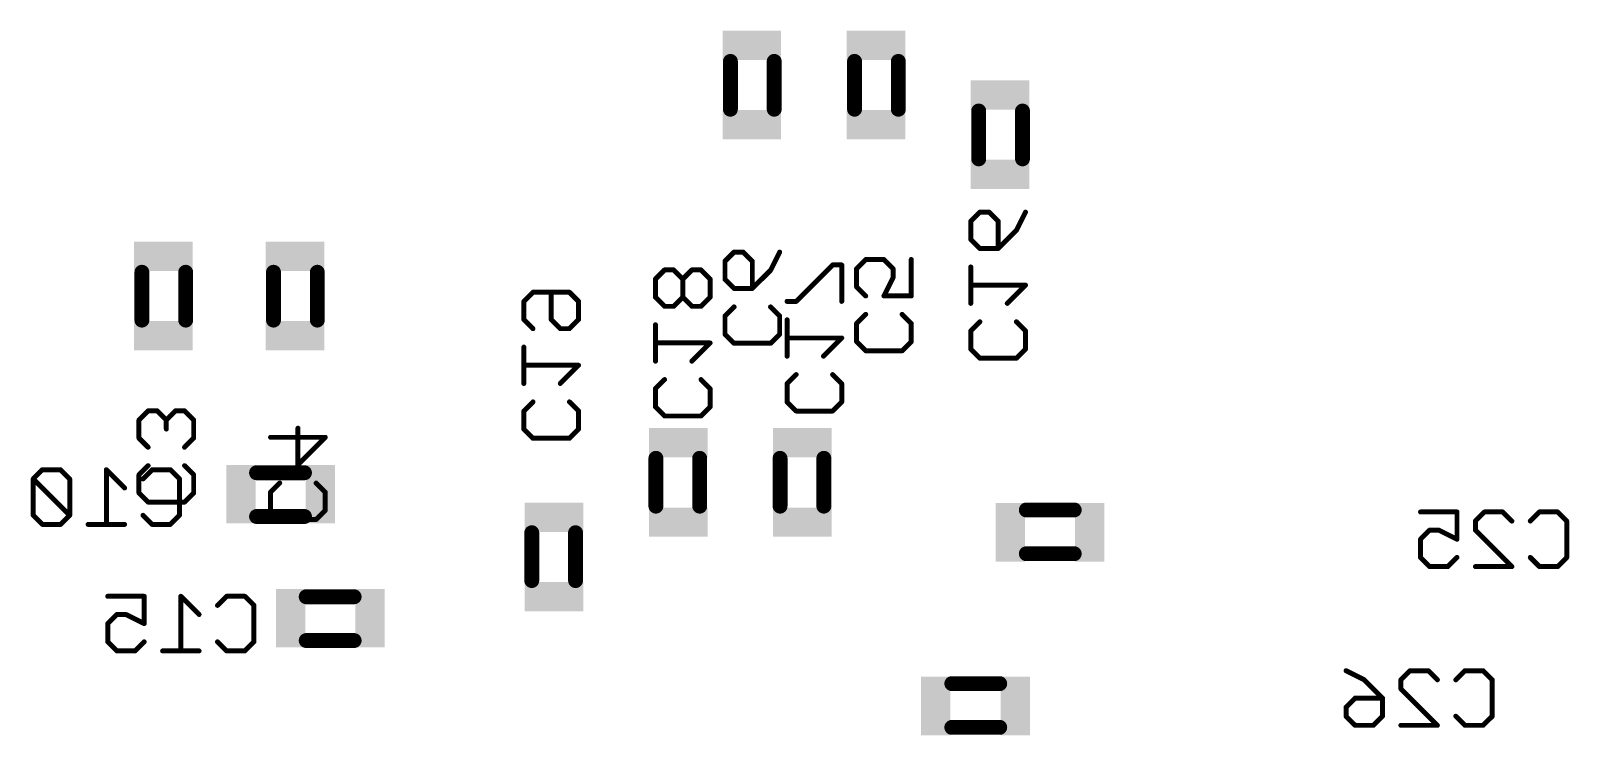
# Model space of a CAD drawing. Extents: x 0.1 to 65, y 0.1 to 59.9.
# Drawn here: x 27.29 to 43.03, y 29.67 to 36.88 of the extents above; entities that cross this region are included whole.
import ezdxf

# ---------------------------------------------------------------- set-up
doc = ezdxf.new("R2010")
doc.units = 0
doc.layers.add('26', color=251, linetype='CONTINUOUS')
doc.layers.add('52', color=251, linetype='CONTINUOUS')

# ---------------------------------------------------------------- blocks, each defined once
blk = doc.blocks.new('RECT')
blk.add_solid([(-0.5, -0.5), (0.5, -0.5), (-0.5, 0.5), (0.5, 0.5)])

msp = doc.modelspace()

# ---------------------------------------------------------------- linework, layer by layer
at = {"layer": '26', "const_width": 0.0508}
for points in [[(36.9062, 34.9303), (36.9994, 35.0235)], [(36.9062, 34.7438), (36.9062, 34.9303)], [(36.9994, 35.0235), (37.0926, 35.0235)], [(37.0926, 35.0235), (37.1858, 34.9303)], [(37.1858, 34.9303), (37.1858, 34.6506)], [(37.4655, 35.0235), (37.3723, 34.837)], [(37.3723, 34.837), (37.1858, 34.6506)], [(34.3916, 34.5213), (34.4848, 34.6146)], [(34.4848, 34.6146), (34.578, 34.6146)], [(34.578, 34.6146), (34.6712, 34.5213)], [(34.9509, 34.6146), (34.8577, 34.4281)], [(36.9994, 34.6506), (36.9062, 34.7438)], [(37.1858, 34.6506), (36.9994, 34.6506)], [(34.3916, 34.3349), (34.3916, 34.5213)], [(34.6712, 34.5213), (34.6712, 34.2417)], [(35.4927, 34.4825), (35.1198, 34.1097)], [(35.5859, 34.4825), (35.4927, 34.4825)], [(35.5859, 34.1097), (35.5859, 34.4825)], [(35.831, 34.5384), (35.7378, 34.4451)], [(35.7378, 34.4451), (35.7378, 34.2587)], [(36.0174, 34.5384), (35.831, 34.5384)], [(36.1106, 34.4451), (36.0174, 34.5384)], [(36.1106, 34.3519), (36.1106, 34.4451)], [(36.2971, 34.5384), (36.2971, 34.1655)], [(36.9062, 34.0893), (36.9062, 34.4622)], [(33.7736, 34.4317), (33.6804, 34.3385)], [(33.6804, 34.3385), (33.6804, 34.1521)], [(33.8668, 34.4317), (33.7736, 34.4317)], [(33.96, 34.3385), (33.8668, 34.4317)], [(34.0532, 34.4317), (33.96, 34.3385)], [(33.96, 34.1521), (33.96, 34.3385)], [(34.1465, 34.4317), (34.0532, 34.4317)], [(34.2397, 34.3385), (34.1465, 34.4317)], [(34.2397, 34.1521), (34.2397, 34.3385)], [(34.4848, 34.2417), (34.3916, 34.3349)], [(34.8577, 34.4281), (34.6712, 34.2417)], [(36.0174, 34.1655), (36.1106, 34.3519)], [(32.3342, 34.1099), (32.4274, 34.2031)], [(32.4274, 34.2031), (32.8003, 34.2031)], [(32.6138, 33.9235), (32.6138, 34.2031)], [(32.8003, 34.2031), (32.8935, 34.1099)], [(33.6804, 34.1521), (33.7736, 34.0589)], [(33.8668, 34.0589), (33.96, 34.1521)], [(33.96, 34.1521), (34.0532, 34.0589)], [(34.1465, 34.0589), (34.2397, 34.1521)], [(34.6712, 34.2417), (34.4848, 34.2417)], [(35.7378, 34.2587), (35.831, 34.1655)], [(36.2971, 34.1655), (36.0174, 34.1655)], [(37.4655, 34.2757), (36.9062, 34.2757)], [(37.2791, 34.0893), (37.4655, 34.2757)], [(32.3342, 33.9235), (32.3342, 34.1099)], [(32.8935, 34.1099), (32.8935, 33.9235)], [(33.7736, 34.0589), (33.8668, 34.0589)], [(34.0532, 34.0589), (34.1465, 34.0589)], [(34.3916, 33.96), (34.4848, 34.0532)], [(34.8577, 34.0532), (34.9509, 33.96)], [(35.1198, 34.1097), (35.0266, 34.1097)], [(35.7378, 33.8838), (35.831, 33.977)], [(36.2039, 33.977), (36.2971, 33.8838)], [(32.4274, 33.8303), (32.3342, 33.9235)], [(32.7071, 33.8303), (32.6138, 33.9235)], [(32.8003, 33.8303), (32.7071, 33.8303)], [(32.8935, 33.9235), (32.8003, 33.8303)], [(33.6804, 33.4976), (33.6804, 33.8704)], [(34.3916, 33.7736), (34.3916, 33.96)], [(34.9509, 33.96), (34.9509, 33.7736)], [(35.0266, 33.5484), (35.0266, 33.9212)], [(35.7378, 33.6974), (35.7378, 33.8838)], [(36.2971, 33.8838), (36.2971, 33.6974)], [(36.9062, 33.8076), (36.9994, 33.9008)], [(37.3723, 33.9008), (37.4655, 33.8076)], [(34.2397, 33.684), (33.6804, 33.684)], [(34.0532, 33.4976), (34.2397, 33.684)], [(34.4848, 33.6804), (34.3916, 33.7736)], [(34.8577, 33.6804), (34.4848, 33.6804)], [(34.9509, 33.7736), (34.8577, 33.6804)], [(35.5859, 33.7348), (35.0266, 33.7348)], [(35.3995, 33.5484), (35.5859, 33.7348)], [(35.831, 33.6042), (35.7378, 33.6974)], [(36.2971, 33.6974), (36.2039, 33.6042)], [(36.9062, 33.6212), (36.9062, 33.8076)], [(37.4655, 33.8076), (37.4655, 33.6212)], [(32.3342, 33.269), (32.3342, 33.6418)], [(36.2039, 33.6042), (35.831, 33.6042)], [(36.9994, 33.528), (36.9062, 33.6212)], [(37.3723, 33.528), (36.9994, 33.528)], [(37.4655, 33.6212), (37.3723, 33.528)], [(32.8935, 33.4554), (32.3342, 33.4554)], [(32.7071, 33.269), (32.8935, 33.4554)], [(35.0266, 33.2667), (35.1198, 33.3599)], [(35.4927, 33.3599), (35.5859, 33.2667)], [(33.6804, 33.2159), (33.7736, 33.3091)], [(33.6804, 33.0295), (33.6804, 33.2159)], [(34.1465, 33.3091), (34.2397, 33.2159)], [(34.2397, 33.2159), (34.2397, 33.0295)], [(35.0266, 33.0803), (35.0266, 33.2667)], [(35.5859, 33.2667), (35.5859, 33.0803)], [(32.3342, 32.9873), (32.4274, 33.0805)], [(32.8003, 33.0805), (32.8935, 32.9873)], [(33.7736, 32.9363), (33.6804, 33.0295)], [(34.2397, 33.0295), (34.1465, 32.9363)], [(35.1198, 32.9871), (35.0266, 33.0803)], [(35.5859, 33.0803), (35.4927, 32.9871)], [(28.4904, 32.989), (28.3972, 32.8957)], [(28.3972, 32.8957), (28.3972, 32.7093)], [(28.5836, 32.989), (28.4904, 32.989)], [(28.6768, 32.8957), (28.5836, 32.989)], [(28.7701, 32.989), (28.6768, 32.8957)], [(28.6768, 32.8957), (28.6768, 32.8025)], [(28.8633, 32.989), (28.7701, 32.989)], [(28.9565, 32.8957), (28.8633, 32.989)], [(28.9565, 32.7093), (28.9565, 32.8957)], [(32.3342, 32.8009), (32.3342, 32.9873)], [(32.8935, 32.9873), (32.8935, 32.8009)], [(34.1465, 32.9363), (33.7736, 32.9363)], [(35.4927, 32.9871), (35.1198, 32.9871)], [(28.3972, 32.7093), (28.4904, 32.6161)], [(28.8633, 32.6161), (28.9565, 32.7093)], [(29.7434, 32.7179), (30.3027, 32.7179)], [(30.023, 32.4383), (30.023, 32.8112)], [(30.3027, 32.7179), (30.023, 32.4383)], [(32.4274, 32.7077), (32.3342, 32.8009)], [(32.8935, 32.8009), (32.8003, 32.7077)], [(32.8003, 32.7077), (32.4274, 32.7077)], [(28.3972, 32.3344), (28.4904, 32.4276)], [(28.8633, 32.4276), (28.9565, 32.3344)], [(27.4089, 32.3855), (27.3157, 32.2923)], [(27.3157, 32.2923), (27.3157, 31.9194)], [(27.6885, 31.9194), (27.3157, 32.2923)], [(27.5953, 32.3855), (27.4089, 32.3855)], [(27.6885, 32.2923), (27.5953, 32.3855)], [(27.6885, 31.9194), (27.6885, 32.2923)], [(28.2498, 32.199), (28.0634, 32.3855)], [(28.0634, 32.3855), (28.0634, 31.8262)], [(28.3972, 32.148), (28.3972, 32.3344)], [(28.4383, 32.2923), (28.5315, 32.3855)], [(28.5315, 32.3855), (28.7179, 32.3855)], [(28.7179, 32.3855), (28.8111, 32.2923)], [(28.8111, 32.2923), (28.8111, 31.9194)], [(28.9565, 32.3344), (28.9565, 32.148)], [(29.7434, 32.1566), (29.8366, 32.2499)], [(30.2095, 32.2499), (30.3027, 32.1566)], [(28.4904, 32.0548), (28.3972, 32.148)], [(28.9565, 32.148), (28.8633, 32.0548)], [(29.7434, 31.9702), (29.7434, 32.1566)], [(30.3027, 32.1566), (30.3027, 31.9702)], [(28.8633, 32.0548), (28.4904, 32.0548)], [(29.8366, 31.877), (29.7434, 31.9702)], [(30.3027, 31.9702), (30.2095, 31.877)], [(41.5067, 31.9537), (41.8796, 31.9537)], [(41.8796, 31.9537), (41.8796, 31.674)], [(42.068, 31.8605), (42.1613, 31.9537)], [(42.1613, 31.9537), (42.3477, 31.9537)], [(42.3477, 31.9537), (42.4409, 31.8605)], [(42.6294, 31.8605), (42.7226, 31.9537)], [(42.7226, 31.9537), (42.909, 31.9537)], [(42.909, 31.9537), (43.0022, 31.8605)], [(27.3157, 31.9194), (27.4089, 31.8262)], [(27.4089, 31.8262), (27.5953, 31.8262)], [(27.5953, 31.8262), (27.6885, 31.9194)], [(28.2498, 31.8262), (27.877, 31.8262)], [(28.5315, 31.8262), (28.4383, 31.9194)], [(28.7179, 31.8262), (28.5315, 31.8262)], [(28.8111, 31.9194), (28.7179, 31.8262)], [(30.2095, 31.877), (29.8366, 31.877)], [(41.5999, 31.7673), (41.5067, 31.674)], [(41.6932, 31.7673), (41.5999, 31.7673)], [(41.8796, 31.674), (41.6932, 31.7673)], [(42.068, 31.7673), (42.068, 31.8605)], [(42.4409, 31.3944), (42.068, 31.7673)], [(43.0022, 31.8605), (43.0022, 31.4876)], [(41.5067, 31.674), (41.5067, 31.4876)], [(41.5067, 31.4876), (41.5999, 31.3944)], [(41.7864, 31.3944), (41.8796, 31.4876)], [(42.7226, 31.3944), (42.6294, 31.4876)], [(43.0022, 31.4876), (42.909, 31.3944)], [(41.5999, 31.3944), (41.7864, 31.3944)], [(42.068, 31.3944), (42.4409, 31.3944)], [(42.909, 31.3944), (42.7226, 31.3944)], [(28.0777, 31.0901), (28.4505, 31.0901)], [(28.4505, 31.0901), (28.4505, 30.8104)], [(29.0118, 30.9037), (28.8254, 31.0901)], [(28.8254, 31.0901), (28.8254, 30.5308)], [(29.2003, 30.9969), (29.2935, 31.0901)], [(29.2935, 31.0901), (29.4799, 31.0901)], [(29.4799, 31.0901), (29.5731, 30.9969)], [(29.5731, 30.9969), (29.5731, 30.624)], [(28.1709, 30.9037), (28.0777, 30.8104)], [(28.2641, 30.9037), (28.1709, 30.9037)], [(28.4505, 30.8104), (28.2641, 30.9037)], [(28.0777, 30.8104), (28.0777, 30.624)], [(28.0777, 30.624), (28.1709, 30.5308)], [(28.1709, 30.5308), (28.3573, 30.5308)], [(28.3573, 30.5308), (28.4505, 30.624)], [(29.0118, 30.5308), (28.639, 30.5308)], [(29.2935, 30.5308), (29.2003, 30.624)], [(29.4799, 30.5308), (29.2935, 30.5308)], [(29.5731, 30.624), (29.4799, 30.5308)], [(40.7447, 30.3281), (40.9312, 30.2349)], [(40.9312, 30.2349), (41.1176, 30.0484)], [(41.306, 30.2349), (41.3993, 30.3281)], [(41.306, 30.1417), (41.306, 30.2349)], [(41.3993, 30.3281), (41.5857, 30.3281)], [(41.5857, 30.3281), (41.6789, 30.2349)], [(41.8674, 30.2349), (41.9606, 30.3281)], [(41.9606, 30.3281), (42.147, 30.3281)], [(42.147, 30.3281), (42.2402, 30.2349)], [(42.2402, 30.2349), (42.2402, 29.862)], [(40.7447, 29.9552), (40.8379, 30.0484)], [(40.8379, 30.0484), (41.1176, 30.0484)], [(41.1176, 30.0484), (41.1176, 29.862)], [(41.6789, 29.7688), (41.306, 30.1417)], [(40.7447, 29.862), (40.7447, 29.9552)], [(40.8379, 29.7688), (40.7447, 29.862)], [(41.0244, 29.7688), (40.8379, 29.7688)], [(41.1176, 29.862), (41.0244, 29.7688)], [(41.306, 29.7688), (41.6789, 29.7688)], [(41.9606, 29.7688), (41.8674, 29.862)], [(42.147, 29.7688), (41.9606, 29.7688)], [(42.2402, 29.862), (42.147, 29.7688)]]:
    msp.add_lwpolyline(points, dxfattribs=at)
at = {"layer": '26', "const_width": 0.0254}
for points in [[(36.9189, 34.9303, 1), (36.8935, 34.9303)], [(36.8972, 34.9392, 1), (36.9152, 34.9213)], [(36.9994, 35.0362, 1), (36.9994, 35.0108)], [(37.0084, 35.0145, 1), (36.9904, 35.0324)], [(37.1016, 35.0324, 1), (37.0836, 35.0145)], [(37.0926, 35.0108, 1), (37.0926, 35.0362)], [(37.1985, 34.9303, 1), (37.1731, 34.9303)], [(37.1769, 34.9213, 1), (37.1948, 34.9392)], [(37.4768, 35.0178, 1), (37.4541, 35.0291)], [(37.3609, 34.8427, 1), (37.3836, 34.8314)], [(37.3812, 34.8281, 1), (37.3633, 34.846)], [(34.4848, 34.6273, 1), (34.4848, 34.6019)], [(34.4938, 34.6056, 1), (34.4758, 34.6235)], [(34.587, 34.6235, 1), (34.569, 34.6056)], [(34.578, 34.6019, 1), (34.578, 34.6273)], [(34.9622, 34.6089, 1), (34.9395, 34.6202)], [(36.9152, 34.7528, 1), (36.8972, 34.7349)], [(36.8935, 34.7438, 1), (36.9189, 34.7438)], [(36.9994, 34.6633, 1), (36.9994, 34.6379)], [(36.9904, 34.6416, 1), (37.0084, 34.6596)], [(37.1731, 34.6506, 1), (37.1985, 34.6506)], [(37.1769, 34.6596, 1), (37.1948, 34.6416)], [(37.1858, 34.6379, 1), (37.1858, 34.6633)], [(34.4043, 34.5213, 1), (34.3789, 34.5213)], [(34.3826, 34.5303, 1), (34.4006, 34.5124)], [(34.6839, 34.5213, 1), (34.6585, 34.5213)], [(34.6623, 34.5124, 1), (34.6802, 34.5303)], [(35.4927, 34.4952, 1), (35.4927, 34.4698)], [(35.5016, 34.4736, 1), (35.4837, 34.4915)], [(35.5986, 34.4825, 1), (35.5732, 34.4825)], [(35.5859, 34.4698, 1), (35.5859, 34.4952)], [(35.7505, 34.4451, 1), (35.7251, 34.4451)], [(35.7288, 34.4541, 1), (35.7468, 34.4362)], [(35.831, 34.5511, 1), (35.831, 34.5257)], [(35.84, 34.5294, 1), (35.822, 34.5473)], [(36.0264, 34.5473, 1), (36.0085, 34.5294)], [(36.0174, 34.5257, 1), (36.0174, 34.5511)], [(36.1234, 34.4451, 1), (36.0979, 34.4451)], [(36.1017, 34.4362, 1), (36.1196, 34.4541)], [(36.3098, 34.5384, 1), (36.2844, 34.5384)], [(36.9189, 34.4622, 1), (36.8935, 34.4622)], [(33.6931, 34.3385, 1), (33.6677, 34.3385)], [(33.6714, 34.3475, 1), (33.6894, 34.3295)], [(33.7736, 34.4444, 1), (33.7736, 34.419)], [(33.7826, 34.4228, 1), (33.7646, 34.4407)], [(33.8758, 34.4407, 1), (33.8578, 34.4228)], [(33.8668, 34.419, 1), (33.8668, 34.4444)], [(33.9727, 34.3385, 1), (33.9473, 34.3385)], [(33.9511, 34.3475, 1), (33.969, 34.3295)], [(33.9511, 34.3295, 1), (33.969, 34.3475)], [(34.0532, 34.4444, 1), (34.0532, 34.419)], [(34.0622, 34.4228, 1), (34.0443, 34.4407)], [(34.1554, 34.4407, 1), (34.1375, 34.4228)], [(34.1465, 34.419, 1), (34.1465, 34.4444)], [(34.2524, 34.3385, 1), (34.227, 34.3385)], [(34.2307, 34.3295, 1), (34.2487, 34.3475)], [(34.4006, 34.3439, 1), (34.3826, 34.3259)], [(34.3789, 34.3349, 1), (34.4043, 34.3349)], [(34.8463, 34.4338, 1), (34.869, 34.4225)], [(34.8666, 34.4192, 1), (34.8487, 34.4371)], [(36.0979, 34.3519, 1), (36.1234, 34.3519)], [(36.122, 34.3463, 1), (36.0993, 34.3576)], [(32.4274, 34.2158, 1), (32.4274, 34.1904)], [(32.4364, 34.1942, 1), (32.4184, 34.2121)], [(32.6265, 34.2031, 1), (32.6011, 34.2031)], [(32.8092, 34.2121, 1), (32.7913, 34.1942)], [(32.8003, 34.1904, 1), (32.8003, 34.2158)], [(33.6894, 34.1611, 1), (33.6714, 34.1431)], [(33.6677, 34.1521, 1), (33.6931, 34.1521)], [(33.9473, 34.1521, 1), (33.9727, 34.1521)], [(33.969, 34.1611, 1), (33.9511, 34.1431)], [(33.969, 34.1431, 1), (33.9511, 34.1611)], [(34.227, 34.1521, 1), (34.2524, 34.1521)], [(34.2487, 34.1431, 1), (34.2307, 34.1611)], [(34.4848, 34.2544, 1), (34.4848, 34.229)], [(34.4758, 34.2327, 1), (34.4938, 34.2507)], [(34.6585, 34.2417, 1), (34.6839, 34.2417)], [(34.6623, 34.2507, 1), (34.6802, 34.2327)], [(34.6712, 34.229, 1), (34.6712, 34.2544)], [(35.7468, 34.2677, 1), (35.7288, 34.2497)], [(35.7251, 34.2587, 1), (35.7505, 34.2587)], [(35.822, 34.1565, 1), (35.84, 34.1745)], [(36.0174, 34.1782, 1), (36.0174, 34.1528)], [(36.0061, 34.1712, 1), (36.0288, 34.1598)], [(36.2844, 34.1655, 1), (36.3098, 34.1655)], [(36.2971, 34.1528, 1), (36.2971, 34.1782)], [(36.9062, 34.2884, 1), (36.9062, 34.263)], [(37.4745, 34.2668, 1), (37.4565, 34.2847)], [(37.4655, 34.263, 1), (37.4655, 34.2884)], [(32.3469, 34.1099, 1), (32.3215, 34.1099)], [(32.3252, 34.1189, 1), (32.3432, 34.1009)], [(32.9062, 34.1099, 1), (32.8808, 34.1099)], [(32.8845, 34.1009, 1), (32.9025, 34.1189)], [(33.7736, 34.0716, 1), (33.7736, 34.0462)], [(33.7646, 34.0499, 1), (33.7826, 34.0679)], [(33.8578, 34.0679, 1), (33.8758, 34.0499)], [(33.8668, 34.0462, 1), (33.8668, 34.0716)], [(34.0532, 34.0716, 1), (34.0532, 34.0462)], [(34.0443, 34.0499, 1), (34.0622, 34.0679)], [(34.1375, 34.0679, 1), (34.1554, 34.0499)], [(34.1465, 34.0462, 1), (34.1465, 34.0716)], [(34.4938, 34.0443, 1), (34.4758, 34.0622)], [(34.8666, 34.0622, 1), (34.8487, 34.0443)], [(35.0266, 34.1224, 1), (35.0266, 34.097)], [(35.1108, 34.1187, 1), (35.1288, 34.1007)], [(35.1198, 34.097, 1), (35.1198, 34.1224)], [(35.5732, 34.1097, 1), (35.5986, 34.1097)], [(35.84, 33.9681, 1), (35.822, 33.986)], [(36.2128, 33.986, 1), (36.1949, 33.9681)], [(36.8935, 34.0893, 1), (36.9189, 34.0893)], [(37.2701, 34.0983, 1), (37.288, 34.0803)], [(32.3432, 33.9325, 1), (32.3252, 33.9145)], [(32.3215, 33.9235, 1), (32.3469, 33.9235)], [(32.4184, 33.8213, 1), (32.4364, 33.8393)], [(32.6011, 33.9235, 1), (32.6265, 33.9235)], [(32.6228, 33.9325, 1), (32.6049, 33.9145)], [(32.7071, 33.843, 1), (32.7071, 33.8176)], [(32.6981, 33.8213, 1), (32.716, 33.8393)], [(32.7913, 33.8393, 1), (32.8092, 33.8213)], [(32.8003, 33.8176, 1), (32.8003, 33.843)], [(32.8808, 33.9235, 1), (32.9062, 33.9235)], [(32.9025, 33.9145, 1), (32.8845, 33.9325)], [(33.6931, 33.8704, 1), (33.6677, 33.8704)], [(34.4043, 33.96, 1), (34.3789, 33.96)], [(34.3826, 33.969, 1), (34.4006, 33.9511)], [(34.9636, 33.96, 1), (34.9382, 33.96)], [(34.9419, 33.9511, 1), (34.9599, 33.969)], [(35.0393, 33.9212, 1), (35.0139, 33.9212)], [(35.7505, 33.8838, 1), (35.7251, 33.8838)], [(35.7288, 33.8928, 1), (35.7468, 33.8749)], [(36.3098, 33.8838, 1), (36.2844, 33.8838)], [(36.2881, 33.8749, 1), (36.3061, 33.8928)], [(37.0084, 33.8919, 1), (36.9904, 33.9098)], [(37.3812, 33.9098, 1), (37.3633, 33.8919)], [(33.6804, 33.6967, 1), (33.6804, 33.6713)], [(34.2487, 33.675, 1), (34.2307, 33.693)], [(34.2397, 33.6713, 1), (34.2397, 33.6967)], [(34.4006, 33.7826, 1), (34.3826, 33.7646)], [(34.3789, 33.7736, 1), (34.4043, 33.7736)], [(34.4848, 33.6931, 1), (34.4848, 33.6677)], [(34.4758, 33.6714, 1), (34.4938, 33.6894)], [(34.8487, 33.6894, 1), (34.8666, 33.6714)], [(34.8577, 33.6677, 1), (34.8577, 33.6931)], [(34.9382, 33.7736, 1), (34.9636, 33.7736)], [(34.9599, 33.7646, 1), (34.9419, 33.7826)], [(35.0266, 33.7475, 1), (35.0266, 33.7221)], [(35.5949, 33.7258, 1), (35.5769, 33.7438)], [(35.5859, 33.7221, 1), (35.5859, 33.7475)], [(35.7468, 33.7064, 1), (35.7288, 33.6884)], [(35.7251, 33.6974, 1), (35.7505, 33.6974)], [(36.2844, 33.6974, 1), (36.3098, 33.6974)], [(36.3061, 33.6884, 1), (36.2881, 33.7064)], [(36.9189, 33.8076, 1), (36.8935, 33.8076)], [(36.8972, 33.8166, 1), (36.9152, 33.7987)], [(37.4782, 33.8076, 1), (37.4528, 33.8076)], [(37.4565, 33.7987, 1), (37.4745, 33.8166)], [(32.3469, 33.6418, 1), (32.3215, 33.6418)], [(35.0139, 33.5484, 1), (35.0393, 33.5484)], [(35.3905, 33.5574, 1), (35.4084, 33.5394)], [(35.831, 33.6169, 1), (35.831, 33.5915)], [(35.822, 33.5952, 1), (35.84, 33.6132)], [(36.1949, 33.6132, 1), (36.2128, 33.5952)], [(36.2039, 33.5915, 1), (36.2039, 33.6169)], [(36.9152, 33.6302, 1), (36.8972, 33.6122)], [(36.8935, 33.6212, 1), (36.9189, 33.6212)], [(36.9994, 33.5407, 1), (36.9994, 33.5153)], [(36.9904, 33.519, 1), (37.0084, 33.537)], [(37.3633, 33.537, 1), (37.3812, 33.519)], [(37.3723, 33.5153, 1), (37.3723, 33.5407)], [(37.4528, 33.6212, 1), (37.4782, 33.6212)], [(37.4745, 33.6122, 1), (37.4565, 33.6302)], [(32.3342, 33.4681, 1), (32.3342, 33.4427)], [(32.9025, 33.4464, 1), (32.8845, 33.4644)], [(32.8935, 33.4427, 1), (32.8935, 33.4681)], [(33.6677, 33.4976, 1), (33.6931, 33.4976)], [(34.0443, 33.5066, 1), (34.0622, 33.4886)], [(35.1288, 33.3509, 1), (35.1108, 33.3689)], [(35.5016, 33.3689, 1), (35.4837, 33.3509)], [(32.3215, 33.269, 1), (32.3469, 33.269)], [(32.6981, 33.278, 1), (32.716, 33.26)], [(33.6931, 33.2159, 1), (33.6677, 33.2159)], [(33.6714, 33.2249, 1), (33.6894, 33.2069)], [(33.7826, 33.3001, 1), (33.7646, 33.3181)], [(34.1554, 33.3181, 1), (34.1375, 33.3001)], [(34.2524, 33.2159, 1), (34.227, 33.2159)], [(34.2307, 33.2069, 1), (34.2487, 33.2249)], [(35.0393, 33.2667, 1), (35.0139, 33.2667)], [(35.0176, 33.2757, 1), (35.0356, 33.2577)], [(35.5986, 33.2667, 1), (35.5732, 33.2667)], [(35.5769, 33.2577, 1), (35.5949, 33.2757)], [(32.4364, 33.0715, 1), (32.4184, 33.0895)], [(32.8092, 33.0895, 1), (32.7913, 33.0715)], [(33.6894, 33.0385, 1), (33.6714, 33.0205)], [(34.2487, 33.0205, 1), (34.2307, 33.0385)], [(35.0356, 33.0893, 1), (35.0176, 33.0713)], [(35.0139, 33.0803, 1), (35.0393, 33.0803)], [(35.5732, 33.0803, 1), (35.5986, 33.0803)], [(35.5949, 33.0713, 1), (35.5769, 33.0893)], [(28.4099, 32.8957, 1), (28.3845, 32.8957)], [(28.3882, 32.9047, 1), (28.4062, 32.8868)], [(28.4904, 33.0017, 1), (28.4904, 32.9763)], [(28.4994, 32.98, 1), (28.4814, 32.9979)], [(28.5926, 32.9979, 1), (28.5746, 32.98)], [(28.5836, 32.9763, 1), (28.5836, 33.0017)], [(28.6895, 32.8957, 1), (28.6641, 32.8957)], [(28.6679, 32.9047, 1), (28.6858, 32.8868)], [(28.6679, 32.8868, 1), (28.6858, 32.9047)], [(28.7701, 33.0017, 1), (28.7701, 32.9763)], [(28.779, 32.98, 1), (28.7611, 32.9979)], [(28.8722, 32.9979, 1), (28.8543, 32.98)], [(28.8633, 32.9763, 1), (28.8633, 33.0017)], [(28.9692, 32.8957, 1), (28.9438, 32.8957)], [(28.9475, 32.8868, 1), (28.9655, 32.9047)], [(32.3469, 32.9873, 1), (32.3215, 32.9873)], [(32.3252, 32.9963, 1), (32.3432, 32.9783)], [(32.9062, 32.9873, 1), (32.8808, 32.9873)], [(32.8845, 32.9783, 1), (32.9025, 32.9963)], [(33.6677, 33.0295, 1), (33.6931, 33.0295)], [(33.7736, 32.949, 1), (33.7736, 32.9236)], [(33.7646, 32.9273, 1), (33.7826, 32.9452)], [(34.1375, 32.9452, 1), (34.1554, 32.9273)], [(34.1465, 32.9236, 1), (34.1465, 32.949)], [(34.227, 33.0295, 1), (34.2524, 33.0295)], [(35.1198, 32.9998, 1), (35.1198, 32.9744)], [(35.1108, 32.9781, 1), (35.1288, 32.996)], [(35.4837, 32.996, 1), (35.5016, 32.9781)], [(35.4927, 32.9744, 1), (35.4927, 32.9998)], [(28.4062, 32.7183, 1), (28.3882, 32.7003)], [(28.6641, 32.8025, 1), (28.6895, 32.8025)], [(28.9655, 32.7003, 1), (28.9475, 32.7183)], [(29.7434, 32.7306, 1), (29.7434, 32.7052)], [(30.0357, 32.8112, 1), (30.0103, 32.8112)], [(30.3117, 32.709, 1), (30.2937, 32.7269)], [(30.3027, 32.7052, 1), (30.3027, 32.7306)], [(32.3432, 32.8099, 1), (32.3252, 32.7919)], [(32.3215, 32.8009, 1), (32.3469, 32.8009)], [(32.8808, 32.8009, 1), (32.9062, 32.8009)], [(32.9025, 32.7919, 1), (32.8845, 32.8099)], [(28.3845, 32.7093, 1), (28.4099, 32.7093)], [(28.4814, 32.6071, 1), (28.4994, 32.6251)], [(28.8543, 32.6251, 1), (28.8722, 32.6071)], [(28.9438, 32.7093, 1), (28.9692, 32.7093)], [(32.4274, 32.7204, 1), (32.4274, 32.695)], [(32.4184, 32.6987, 1), (32.4364, 32.7166)], [(32.7913, 32.7166, 1), (32.8092, 32.6987)], [(32.8003, 32.695, 1), (32.8003, 32.7204)], [(28.4994, 32.4187, 1), (28.4814, 32.4366)], [(28.8722, 32.4366, 1), (28.8543, 32.4187)], [(30.0103, 32.4383, 1), (30.0357, 32.4383)], [(30.0141, 32.4473, 1), (30.032, 32.4293)], [(27.3284, 32.2923, 1), (27.303, 32.2923)], [(27.3246, 32.3012, 1), (27.3067, 32.2833)], [(27.3067, 32.3012, 1), (27.3246, 32.2833)], [(27.4089, 32.3982, 1), (27.4089, 32.3728)], [(27.4179, 32.3765, 1), (27.3999, 32.3945)], [(27.6043, 32.3945, 1), (27.5863, 32.3765)], [(27.5953, 32.3728, 1), (27.5953, 32.3982)], [(27.7012, 32.2923, 1), (27.6758, 32.2923)], [(27.6795, 32.2833, 1), (27.6975, 32.3012)], [(28.0724, 32.3945, 1), (28.0544, 32.3765)], [(28.0761, 32.3855, 1), (28.0507, 32.3855)], [(28.4099, 32.3344, 1), (28.3845, 32.3344)], [(28.3882, 32.3434, 1), (28.4062, 32.3255)], [(28.4293, 32.3012, 1), (28.4473, 32.2833)], [(28.5315, 32.3982, 1), (28.5315, 32.3728)], [(28.5405, 32.3765, 1), (28.5225, 32.3945)], [(28.7269, 32.3945, 1), (28.7089, 32.3765)], [(28.7179, 32.3728, 1), (28.7179, 32.3982)], [(28.8238, 32.2923, 1), (28.7984, 32.2923)], [(28.8022, 32.2833, 1), (28.8201, 32.3012)], [(28.9692, 32.3344, 1), (28.9438, 32.3344)], [(28.9475, 32.3255, 1), (28.9655, 32.3434)], [(29.8456, 32.2409, 1), (29.8276, 32.2588)], [(30.2184, 32.2588, 1), (30.2005, 32.2409)], [(28.2408, 32.1901, 1), (28.2588, 32.208)], [(28.4062, 32.157, 1), (28.3882, 32.139)], [(28.3845, 32.148, 1), (28.4099, 32.148)], [(28.9438, 32.148, 1), (28.9692, 32.148)], [(28.9655, 32.139, 1), (28.9475, 32.157)], [(29.7561, 32.1566, 1), (29.7307, 32.1566)], [(29.7344, 32.1656, 1), (29.7524, 32.1477)], [(30.3154, 32.1566, 1), (30.29, 32.1566)], [(30.2937, 32.1477, 1), (30.3117, 32.1656)], [(28.4904, 32.0675, 1), (28.4904, 32.0421)], [(28.4814, 32.0458, 1), (28.4994, 32.0638)], [(28.8543, 32.0638, 1), (28.8722, 32.0458)], [(28.8633, 32.0421, 1), (28.8633, 32.0675)], [(29.7524, 31.9792, 1), (29.7344, 31.9612)], [(29.7307, 31.9702, 1), (29.7561, 31.9702)], [(30.29, 31.9702, 1), (30.3154, 31.9702)], [(30.3117, 31.9612, 1), (30.2937, 31.9792)], [(41.5067, 31.9664, 1), (41.5067, 31.941)], [(41.8923, 31.9537, 1), (41.8669, 31.9537)], [(41.8796, 31.941, 1), (41.8796, 31.9664)], [(42.1613, 31.9664, 1), (42.1613, 31.941)], [(42.1702, 31.9447, 1), (42.1523, 31.9627)], [(42.3567, 31.9627, 1), (42.3387, 31.9447)], [(42.3477, 31.941, 1), (42.3477, 31.9664)], [(42.7226, 31.9664, 1), (42.7226, 31.941)], [(42.7315, 31.9447, 1), (42.7136, 31.9627)], [(42.918, 31.9627, 1), (42.9, 31.9447)], [(42.909, 31.941, 1), (42.909, 31.9664)], [(27.3246, 31.9284, 1), (27.3067, 31.9104)], [(27.303, 31.9194, 1), (27.3284, 31.9194)], [(27.4089, 31.8389, 1), (27.4089, 31.8135)], [(27.3999, 31.8172, 1), (27.4179, 31.8352)], [(27.5863, 31.8352, 1), (27.6043, 31.8172)], [(27.5953, 31.8135, 1), (27.5953, 31.8389)], [(27.6758, 31.9194, 1), (27.7012, 31.9194)], [(27.6975, 31.9104, 1), (27.6795, 31.9284)], [(27.6795, 31.9104, 1), (27.6975, 31.9284)], [(27.877, 31.8389, 1), (27.877, 31.8135)], [(28.0507, 31.8262, 1), (28.0761, 31.8262)], [(28.2498, 31.8135, 1), (28.2498, 31.8389)], [(28.4473, 31.9284, 1), (28.4293, 31.9104)], [(28.5315, 31.8389, 1), (28.5315, 31.8135)], [(28.5225, 31.8172, 1), (28.5405, 31.8352)], [(28.7089, 31.8352, 1), (28.7269, 31.8172)], [(28.7179, 31.8135, 1), (28.7179, 31.8389)], [(28.7984, 31.9194, 1), (28.8238, 31.9194)], [(28.8201, 31.9104, 1), (28.8022, 31.9284)], [(29.8366, 31.8897, 1), (29.8366, 31.8643)], [(29.8276, 31.868, 1), (29.8456, 31.886)], [(30.2005, 31.886, 1), (30.2184, 31.868)], [(30.2095, 31.8643, 1), (30.2095, 31.8897)], [(41.5999, 31.7799, 1), (41.5999, 31.7546)], [(41.6089, 31.7583, 1), (41.591, 31.7762)], [(41.6988, 31.7786, 1), (41.6875, 31.7559)], [(41.6932, 31.7546, 1), (41.6932, 31.7799)], [(42.0807, 31.8605, 1), (42.0553, 31.8605)], [(42.0591, 31.8694, 1), (42.077, 31.8515)], [(42.077, 31.7762, 1), (42.0591, 31.7583)], [(42.4319, 31.8515, 1), (42.4499, 31.8694)], [(42.6204, 31.8694, 1), (42.6383, 31.8515)], [(43.0149, 31.8605, 1), (42.9895, 31.8605)], [(42.9932, 31.8515, 1), (43.0112, 31.8694)], [(41.5194, 31.674, 1), (41.494, 31.674)], [(41.4978, 31.683, 1), (41.5157, 31.6651)], [(41.8669, 31.674, 1), (41.8923, 31.674)], [(41.8739, 31.6627, 1), (41.8853, 31.6854)], [(42.0553, 31.7673, 1), (42.0807, 31.7673)], [(41.494, 31.4876, 1), (41.5194, 31.4876)], [(41.5157, 31.4966, 1), (41.4978, 31.4786)], [(41.8886, 31.4786, 1), (41.8706, 31.4966)], [(42.6383, 31.4966, 1), (42.6204, 31.4786)], [(42.9895, 31.4876, 1), (43.0149, 31.4876)], [(43.0112, 31.4786, 1), (42.9932, 31.4966)], [(41.5999, 31.4071, 1), (41.5999, 31.3817)], [(41.591, 31.3854, 1), (41.6089, 31.4034)], [(41.7774, 31.4034, 1), (41.7953, 31.3854)], [(41.7864, 31.3817, 1), (41.7864, 31.4071)], [(42.068, 31.4071, 1), (42.068, 31.3817)], [(42.4319, 31.3854, 1), (42.4499, 31.4034)], [(42.4409, 31.3817, 1), (42.4409, 31.4071)], [(42.7226, 31.4071, 1), (42.7226, 31.3817)], [(42.7136, 31.3854, 1), (42.7315, 31.4034)], [(42.9, 31.4034, 1), (42.918, 31.3854)], [(42.909, 31.3817, 1), (42.909, 31.4071)], [(28.0777, 31.1028, 1), (28.0777, 31.0774)], [(28.4632, 31.0901, 1), (28.4378, 31.0901)], [(28.4505, 31.0774, 1), (28.4505, 31.1028)], [(28.8344, 31.0991, 1), (28.8164, 31.0811)], [(28.8381, 31.0901, 1), (28.8127, 31.0901)], [(29.1913, 31.0058, 1), (29.2093, 30.9879)], [(29.2935, 31.1028, 1), (29.2935, 31.0774)], [(29.3025, 31.0811, 1), (29.2845, 31.0991)], [(29.4889, 31.0991, 1), (29.4709, 31.0811)], [(29.4799, 31.0774, 1), (29.4799, 31.1028)], [(29.5858, 30.9969, 1), (29.5604, 30.9969)], [(29.5642, 30.9879, 1), (29.5821, 31.0058)], [(28.1709, 30.9164, 1), (28.1709, 30.891)], [(28.1799, 30.8947, 1), (28.1619, 30.9126)], [(28.2698, 30.915, 1), (28.2584, 30.8923)], [(28.2641, 30.891, 1), (28.2641, 30.9164)], [(29.0028, 30.8947, 1), (29.0208, 30.9126)], [(28.0904, 30.8104, 1), (28.065, 30.8104)], [(28.0687, 30.8194, 1), (28.0866, 30.8015)], [(28.4378, 30.8104, 1), (28.4632, 30.8104)], [(28.4448, 30.7991, 1), (28.4562, 30.8218)], [(28.0866, 30.633, 1), (28.0687, 30.615)], [(28.065, 30.624, 1), (28.0904, 30.624)], [(28.1709, 30.5435, 1), (28.1709, 30.5181)], [(28.1619, 30.5218, 1), (28.1799, 30.5398)], [(28.3483, 30.5398, 1), (28.3663, 30.5218)], [(28.3573, 30.5181, 1), (28.3573, 30.5435)], [(28.4595, 30.615, 1), (28.4415, 30.633)], [(28.639, 30.5435, 1), (28.639, 30.5181)], [(28.8127, 30.5308, 1), (28.8381, 30.5308)], [(29.0118, 30.5181, 1), (29.0118, 30.5435)], [(29.2093, 30.633, 1), (29.1913, 30.615)], [(29.2935, 30.5435, 1), (29.2935, 30.5181)], [(29.2845, 30.5218, 1), (29.3025, 30.5398)], [(29.4709, 30.5398, 1), (29.4889, 30.5218)], [(29.4799, 30.5181, 1), (29.4799, 30.5435)], [(29.5604, 30.624, 1), (29.5858, 30.624)], [(29.5821, 30.615, 1), (29.5642, 30.633)], [(40.7504, 30.3394, 1), (40.7391, 30.3167)], [(40.9401, 30.2438, 1), (40.9222, 30.2259)], [(40.9255, 30.2235, 1), (40.9368, 30.2462)], [(41.3187, 30.2349, 1), (41.2933, 30.2349)], [(41.2971, 30.2438, 1), (41.315, 30.2259)], [(41.3993, 30.3408, 1), (41.3993, 30.3154)], [(41.4082, 30.3191, 1), (41.3903, 30.3371)], [(41.5947, 30.3371, 1), (41.5767, 30.3191)], [(41.5857, 30.3154, 1), (41.5857, 30.3408)], [(41.6699, 30.2259, 1), (41.6879, 30.2438)], [(41.8584, 30.2438, 1), (41.8763, 30.2259)], [(41.9606, 30.3408, 1), (41.9606, 30.3154)], [(41.9695, 30.3191, 1), (41.9516, 30.3371)], [(42.156, 30.3371, 1), (42.138, 30.3191)], [(42.147, 30.3154, 1), (42.147, 30.3408)], [(42.2529, 30.2349, 1), (42.2275, 30.2349)], [(42.2312, 30.2259, 1), (42.2492, 30.2438)], [(40.8379, 30.0611, 1), (40.8379, 30.0357)], [(40.8469, 30.0395, 1), (40.829, 30.0574)], [(41.1303, 30.0484, 1), (41.1049, 30.0484)], [(41.1086, 30.0395, 1), (41.1266, 30.0574)], [(41.1176, 30.0357, 1), (41.1176, 30.0611)], [(41.2933, 30.1417, 1), (41.3187, 30.1417)], [(41.315, 30.1506, 1), (41.2971, 30.1327)], [(40.7574, 29.9552, 1), (40.732, 29.9552)], [(40.7358, 29.9642, 1), (40.7537, 29.9462)], [(40.732, 29.862, 1), (40.7574, 29.862)], [(40.7537, 29.871, 1), (40.7358, 29.853)], [(40.8379, 29.7815, 1), (40.8379, 29.7561)], [(40.829, 29.7598, 1), (40.8469, 29.7778)], [(41.0154, 29.7778, 1), (41.0333, 29.7598)], [(41.0244, 29.7561, 1), (41.0244, 29.7815)], [(41.1049, 29.862, 1), (41.1303, 29.862)], [(41.1266, 29.853, 1), (41.1086, 29.871)], [(41.306, 29.7815, 1), (41.306, 29.7561)], [(41.6699, 29.7598, 1), (41.6879, 29.7778)], [(41.6789, 29.7561, 1), (41.6789, 29.7815)], [(41.8763, 29.871, 1), (41.8584, 29.853)], [(41.9606, 29.7815, 1), (41.9606, 29.7561)], [(41.9516, 29.7598, 1), (41.9695, 29.7778)], [(42.138, 29.7778, 1), (42.156, 29.7598)], [(42.147, 29.7561, 1), (42.147, 29.7815)], [(42.2275, 29.862, 1), (42.2529, 29.862)], [(42.2492, 29.853, 1), (42.2312, 29.871)]]:
    msp.add_lwpolyline(points, format="xyb", dxfattribs=at)
at = {"layer": '52', "const_width": 0.1524}
for points in [[(34.447, 36.567), (34.447, 36.077)], [(34.895, 36.077), (34.895, 36.567)], [(35.717, 36.567), (35.717, 36.077)], [(36.165, 36.077), (36.165, 36.567)], [(36.987, 36.059), (36.987, 35.569)], [(37.435, 35.569), (37.435, 36.059)], [(28.4272, 34.408), (28.4272, 33.918)], [(28.8752, 33.918), (28.8752, 34.408)], [(29.7734, 34.408), (29.7734, 33.918)], [(30.2214, 33.918), (30.2214, 34.408)], [(33.685, 32.503), (33.685, 32.013)], [(34.133, 32.013), (34.133, 32.503)], [(34.955, 32.503), (34.955, 32.013)], [(35.403, 32.013), (35.403, 32.503)], [(30.09, 32.355), (29.6, 32.355)], [(29.6, 31.907), (30.09, 31.907)], [(37.964, 31.974), (37.474, 31.974)], [(32.415, 31.741), (32.415, 31.251)], [(32.863, 31.251), (32.863, 31.741)], [(37.474, 31.526), (37.964, 31.526)], [(30.598, 31.085), (30.108, 31.085)], [(30.108, 30.637), (30.598, 30.637)], [(37.202, 30.196), (36.712, 30.196)], [(36.712, 29.748), (37.202, 29.748)]]:
    msp.add_lwpolyline(points, dxfattribs=at)
at = {"layer": '52', "const_width": 0.0762}
for points in [[(34.4851, 36.567, 1), (34.4089, 36.567)], [(34.9331, 36.567, 1), (34.8569, 36.567)], [(35.7551, 36.567, 1), (35.6789, 36.567)], [(36.2031, 36.567, 1), (36.1269, 36.567)], [(34.4089, 36.077, 1), (34.4851, 36.077)], [(34.8569, 36.077, 1), (34.9331, 36.077)], [(35.6789, 36.077, 1), (35.7551, 36.077)], [(36.1269, 36.077, 1), (36.2031, 36.077)], [(37.0251, 36.059, 1), (36.9489, 36.059)], [(37.4731, 36.059, 1), (37.3969, 36.059)], [(36.9489, 35.569, 1), (37.0251, 35.569)], [(37.3969, 35.569, 1), (37.4731, 35.569)], [(28.4653, 34.408, 1), (28.3891, 34.408)], [(28.9133, 34.408, 1), (28.8371, 34.408)], [(29.8115, 34.408, 1), (29.7353, 34.408)], [(30.2595, 34.408, 1), (30.1833, 34.408)], [(28.3891, 33.918, 1), (28.4653, 33.918)], [(28.8371, 33.918, 1), (28.9133, 33.918)], [(29.7353, 33.918, 1), (29.8115, 33.918)], [(30.1833, 33.918, 1), (30.2595, 33.918)], [(33.7231, 32.503, 1), (33.6469, 32.503)], [(34.1711, 32.503, 1), (34.0949, 32.503)], [(34.9931, 32.503, 1), (34.9169, 32.503)], [(35.4411, 32.503, 1), (35.3649, 32.503)], [(29.6, 32.3931, 1), (29.6, 32.3169)], [(30.09, 32.3169, 1), (30.09, 32.3931)], [(29.6, 31.9451, 1), (29.6, 31.8689)], [(30.09, 31.8689, 1), (30.09, 31.9451)], [(33.6469, 32.013, 1), (33.7231, 32.013)], [(34.0949, 32.013, 1), (34.1711, 32.013)], [(34.9169, 32.013, 1), (34.9931, 32.013)], [(35.3649, 32.013, 1), (35.4411, 32.013)], [(37.474, 32.0121, 1), (37.474, 31.9359)], [(37.964, 31.9359, 1), (37.964, 32.0121)], [(32.4531, 31.741, 1), (32.3769, 31.741)], [(32.9011, 31.741, 1), (32.8249, 31.741)], [(37.474, 31.5641, 1), (37.474, 31.4879)], [(37.964, 31.4879, 1), (37.964, 31.5641)], [(30.108, 31.1231, 1), (30.108, 31.0469)], [(30.598, 31.0469, 1), (30.598, 31.1231)], [(32.3769, 31.251, 1), (32.4531, 31.251)], [(32.8249, 31.251, 1), (32.9011, 31.251)], [(30.108, 30.6751, 1), (30.108, 30.5989)], [(30.598, 30.5989, 1), (30.598, 30.6751)], [(36.712, 30.2341, 1), (36.712, 30.1579)], [(37.202, 30.1579, 1), (37.202, 30.2341)], [(36.712, 29.7861, 1), (36.712, 29.7099)], [(37.202, 29.7099, 1), (37.202, 29.7861)]]:
    msp.add_lwpolyline(points, format="xyb", dxfattribs=at)

# ---------------------------------------------------------------- block references
at = {"layer": '52', "xscale": 0.3, "yscale": 0.5999}
for p, rotation in [((34.6662, 36.7308), 90), ((35.9362, 36.7308), 90), ((37.2062, 36.2228), 90), ((34.6662, 35.918), 90), ((35.9362, 35.918), 90), ((37.2062, 35.41), 90), ((28.6464, 34.5718), 90), ((29.9926, 34.5718), 90), ((28.6464, 33.759), 90), ((29.9926, 33.759), 90), ((33.9139, 32.662), 270), ((35.1838, 32.662), 270), ((32.6439, 31.9), 270), ((33.9139, 31.8492), 270), ((35.1838, 31.8492), 270), ((37.3102, 31.7452), 180), ((38.123, 31.7452), 180), ((32.6439, 31.0872), 270), ((36.5482, 29.9672), 180), ((37.361, 29.9672), 180)]:
    msp.add_blockref('RECT', p, dxfattribs=dict(at, rotation=rotation))
for p in [(29.441, 32.1359), (30.2538, 32.1359), (29.949, 30.8659), (30.7618, 30.8659)]:
    msp.add_blockref('RECT', p, dxfattribs=at)

doc.saveas('drawing.dxf')
